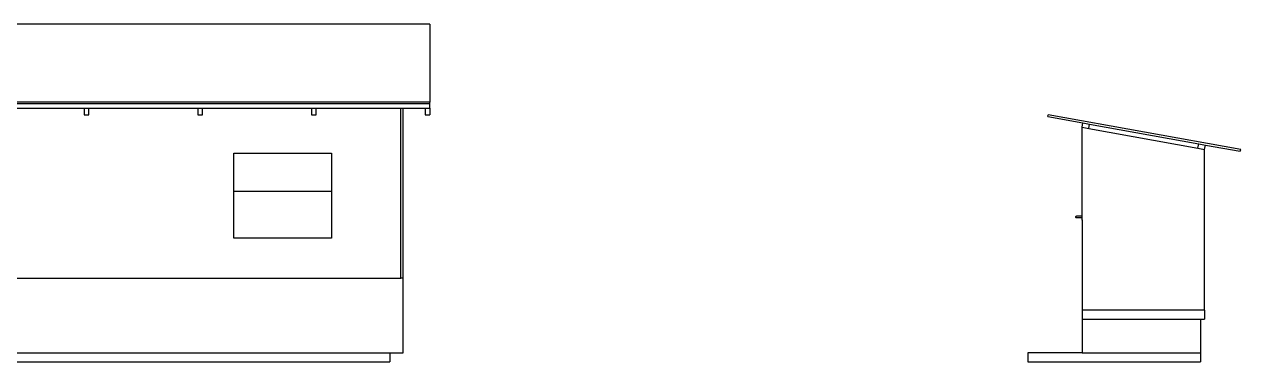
# Model space of a CAD drawing. Header units: metres. Extents: x -17.7 to 17.9, y -2.5 to 1.7.
# Drawn here: x 4.25 to 17.94, y -2.45 to 1.35 of the extents above; entities that cross this region are included whole.
import ezdxf

# ---------------------------------------------------------------- set-up
doc = ezdxf.new("R2010")
doc.units = ezdxf.units.M

msp = doc.modelspace()

# ---------------------------------------------------------------- linework, layer by layer
for p, q in [((8.815, 1.348), (3.895, 1.348)), ((8.815, 1.348), (8.815, 0.472)), ((8.815, 0.472), (3.645, 0.472)), ((8.815, 0.453), (3.645, 0.453)), ((8.815, 0.453), (8.815, 0.472)), ((8.815, 0.404), (8.815, 0.453)), ((3.696, 0.404), (4.925, 0.404)), ((4.925, 0.404), (4.976, 0.404)), ((4.925, 0.404), (4.925, 0.33)), ((4.925, 0.33), (4.976, 0.33)), ((4.976, 0.404), (6.205, 0.404)), ((4.976, 0.33), (4.976, 0.404)), ((6.205, 0.404), (6.256, 0.404)), ((6.205, 0.404), (6.205, 0.33)), ((6.205, 0.33), (6.256, 0.33)), ((6.256, 0.404), (7.485, 0.404)), ((6.256, 0.33), (6.256, 0.404)), ((7.485, 0.404), (7.536, 0.404)), ((7.485, 0.404), (7.485, 0.33)), ((7.485, 0.33), (7.536, 0.33)), ((7.536, 0.404), (8.489, 0.404)), ((7.536, 0.33), (7.536, 0.404)), ((8.489, -1.511), (8.489, 0.404)), ((8.489, 0.404), (8.515, 0.404)), ((8.515, 0.404), (8.764, 0.404)), ((8.515, -1.511), (8.515, 0.404)), ((8.764, 0.404), (8.815, 0.404)), ((8.764, 0.404), (8.764, 0.33)), ((8.764, 0.33), (8.815, 0.33)), ((8.815, 0.404), (8.815, 0.33)), ((15.771, 0.31), (15.775, 0.33)), ((15.771, 0.31), (16.165, 0.239)), ((17.942, -0.063), (15.775, 0.33)), ((16.156, 0.189), (16.165, 0.239)), ((16.156, 0.189), (16.231, 0.175)), ((16.156, -0.789), (16.156, 0.189)), ((16.165, 0.239), (16.24, 0.225)), ((16.231, 0.175), (16.24, 0.225)), ((16.231, 0.175), (17.461, -0.048)), ((16.24, 0.225), (17.47, 0.002)), ((17.461, -0.048), (17.47, 0.002)), ((17.47, 0.002), (17.545, -0.011)), ((6.608, -1.062), (6.608, -0.102)), ((6.608, -0.102), (6.609, -0.102)), ((6.609, -0.102), (7.708, -0.102)), ((6.609, -0.531), (6.609, -0.102)), ((7.708, -0.102), (7.708, -0.531)), ((17.461, -0.048), (17.536, -0.061)), ((17.536, -0.061), (17.545, -0.011)), ((17.536, -1.871), (17.536, -0.061)), ((17.545, -0.011), (17.938, -0.082)), ((17.938, -0.082), (17.942, -0.063)), ((6.609, -0.531), (7.708, -0.531)), ((6.609, -1.062), (6.609, -0.531)), ((7.708, -0.531), (7.708, -1.062)), ((16.086, -0.821), (16.087, -0.816)), ((16.087, -0.826), (16.086, -0.821)), ((16.087, -0.816), (16.09, -0.812)), ((16.09, -0.812), (16.095, -0.811)), ((16.095, -0.811), (16.095, -0.811)), ((16.096, -0.811), (16.095, -0.811)), ((16.097, -0.811), (16.096, -0.811)), ((16.099, -0.811), (16.097, -0.811)), ((16.101, -0.811), (16.099, -0.811)), ((16.104, -0.811), (16.101, -0.811)), ((16.107, -0.811), (16.104, -0.811)), ((16.11, -0.811), (16.107, -0.811)), ((16.113, -0.811), (16.11, -0.811)), ((16.117, -0.811), (16.113, -0.811)), ((16.121, -0.811), (16.117, -0.811)), ((16.125, -0.811), (16.121, -0.811)), ((16.15, -0.811), (16.125, -0.811)), ((16.156, -0.789), (16.15, -0.789)), ((16.156, -0.79), (16.156, -0.789)), ((16.156, -0.793), (16.156, -0.79)), ((16.156, -0.798), (16.156, -0.793)), ((16.156, -0.805), (16.156, -0.798)), ((16.156, -0.813), (16.156, -0.805)), ((16.156, -0.821), (16.156, -0.813)), ((16.156, -0.83), (16.156, -0.821)), ((16.09, -0.83), (16.087, -0.826)), ((16.095, -0.832), (16.09, -0.83)), ((16.095, -0.832), (16.095, -0.832)), ((16.096, -0.832), (16.095, -0.832)), ((16.097, -0.832), (16.096, -0.832)), ((16.099, -0.832), (16.097, -0.832)), ((16.101, -0.832), (16.099, -0.832)), ((16.104, -0.832), (16.101, -0.832)), ((16.107, -0.832), (16.104, -0.832)), ((16.11, -0.832), (16.107, -0.832)), ((16.113, -0.832), (16.11, -0.832)), ((16.117, -0.832), (16.113, -0.832)), ((16.121, -0.832), (16.117, -0.832)), ((16.125, -0.832), (16.121, -0.832)), ((16.15, -0.832), (16.125, -0.832)), ((16.156, -0.854), (16.15, -0.854)), ((16.156, -0.837), (16.156, -0.83)), ((16.156, -0.844), (16.156, -0.837)), ((16.156, -0.849), (16.156, -0.844)), ((16.156, -0.853), (16.156, -0.849)), ((16.156, -0.854), (16.156, -0.853)), ((16.156, -0.854), (16.156, -1.871)), ((6.609, -1.062), (6.608, -1.062)), ((7.708, -1.062), (6.609, -1.062)), ((3.645, -1.511), (8.489, -1.511)), ((8.515, -1.511), (8.489, -1.511)), ((8.515, -2.351), (8.515, -1.511)), ((17.536, -1.871), (16.156, -1.871)), ((16.156, -1.871), (16.156, -1.971)), ((17.536, -1.871), (17.536, -1.971)), ((16.156, -1.971), (17.491, -1.971)), ((16.156, -1.971), (16.156, -2.351)), ((17.491, -1.971), (17.536, -1.971)), ((17.491, -1.971), (17.491, -2.351)), ((3.645, -2.351), (8.365, -2.351)), ((3.645, -2.451), (8.365, -2.451)), ((8.365, -2.351), (8.365, -2.451)), ((8.365, -2.351), (8.515, -2.351)), ((15.546, -2.351), (15.546, -2.451)), ((16.156, -2.351), (15.546, -2.351)), ((15.546, -2.451), (17.491, -2.451)), ((16.156, -2.351), (17.491, -2.351)), ((17.491, -2.351), (17.491, -2.451))]:
    msp.add_line(p, q)

doc.saveas('drawing.dxf')
